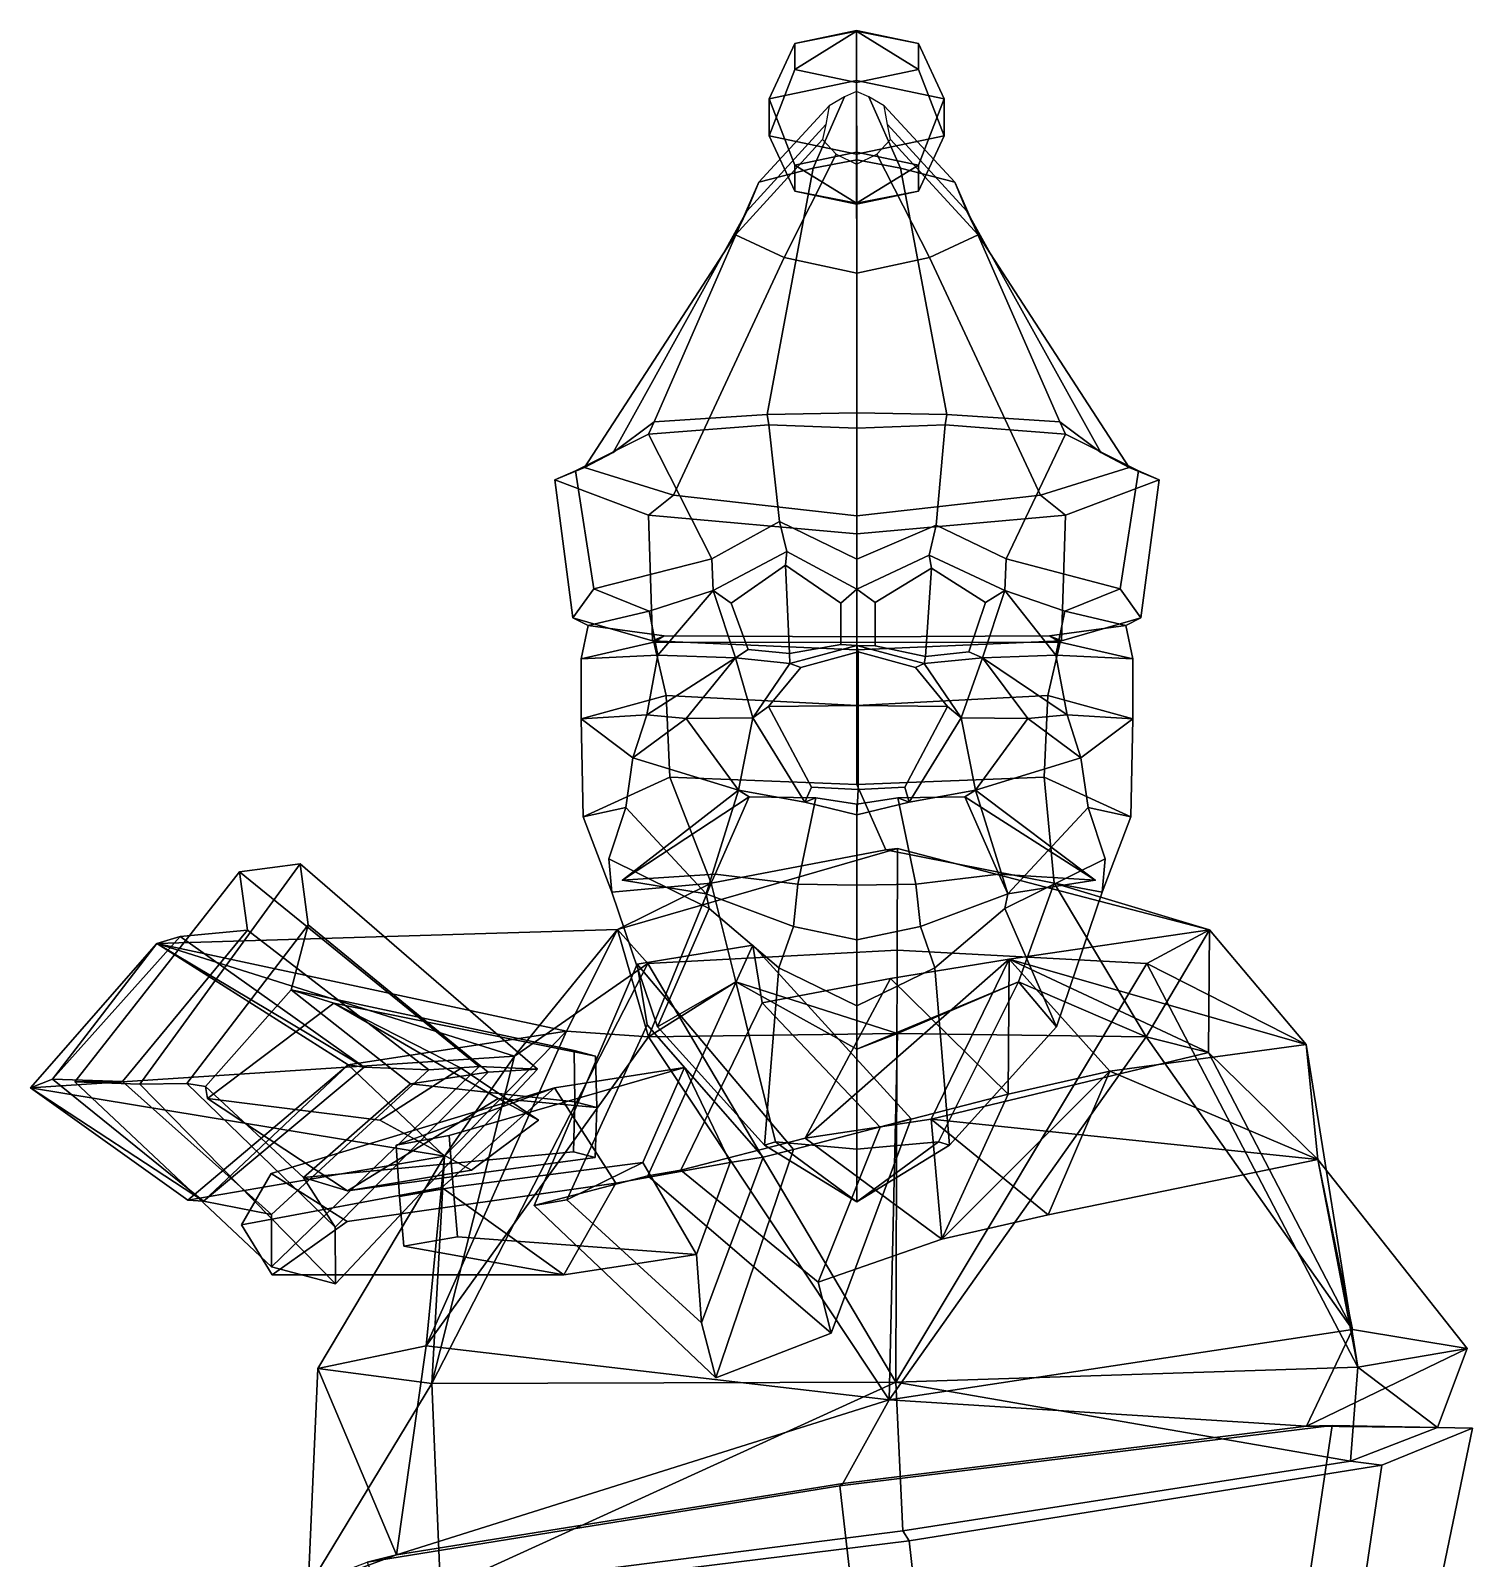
# Model space of a CAD drawing. Extents: x -193 to 125, y -158 to 349.
# Drawn here: x -192.7 to 124.8, y 12.2 to 348.6 of the extents above; entities that cross this region are included whole.
import ezdxf

# ---------------------------------------------------------------- set-up
doc = ezdxf.new("R2010")
doc.units = 0

msp = doc.modelspace()

# ---------------------------------------------------------------- linework, layer by layer
for p in [(-62.341232, 161.557098, 66.229271), (41.665337, 161.557098, 66.229271)]:
    msp.add_point(p)
for points in [[(-24.420399, 345.704102, -40.191807), (-10.811506, 348.561066, -47.087708), (-10.811504, 337.541962, -58.346176), (-30.057404, 333.501648, -48.593967)], [(-10.811513, 337.133301, -19.504269), (-10.811509, 348.391785, -30.998835), (-24.420401, 339.990234, -26.400116)], [(-24.420401, 339.990234, -26.400116), (-10.811509, 348.391785, -30.998835), (-24.420399, 345.704102, -40.191807)], [(-10.811509, 348.391785, -30.998835), (-10.811506, 348.561066, -47.087708), (-24.420399, 345.704102, -40.191807)], [(-10.811513, 337.133301, -19.504269), (2.797412, 339.990234, -26.400112), (-10.811509, 348.391785, -30.998835)], [(-10.811509, 348.391785, -30.998835), (2.797415, 345.704102, -40.191803), (-10.811506, 348.561066, -47.087708)], [(2.797412, 339.990234, -26.400112), (2.797415, 345.704102, -40.191803), (-10.811509, 348.391785, -30.998835)], [(2.797415, 345.704102, -40.191803), (8.434388, 333.501648, -48.593964), (-10.811504, 337.541962, -58.346176), (-10.811506, 348.561066, -47.087708)], [(-30.057409, 325.42099, -29.089497), (-24.420401, 339.990234, -26.400116), (-24.420399, 345.704102, -40.191807), (-30.057404, 333.501648, -48.593967)], [(8.434383, 325.420959, -29.089493), (8.434388, 333.501648, -48.593964), (2.797415, 345.704102, -40.191803), (2.797412, 339.990234, -26.400112)], [(-10.811513, 321.380646, -19.337317), (-10.811513, 337.133301, -19.504269), (-24.420401, 339.990234, -26.400116), (-30.057409, 325.42099, -29.089497)], [(-10.811513, 321.380646, -19.337317), (8.434383, 325.420959, -29.089493), (2.797412, 339.990234, -26.400112), (-10.811513, 337.133301, -19.504269)], [(-24.420397, 318.932373, -51.283295), (-30.057404, 333.501648, -48.593967), (-10.811504, 337.541962, -58.346176), (-10.811504, 321.789337, -58.179195)], [(2.797415, 318.932373, -51.283291), (-10.811504, 321.789337, -58.179195), (-10.811504, 337.541962, -58.346176), (8.434388, 333.501648, -48.593964)], [(-13.51692, 333.9776, -27.0249), (-16.85742, 331.981964, -27.864313), (-32.326534, 315.177521, 24.860622), (-20.396173, 318.281891, 29.986944)], [(-30.057409, 325.42099, -29.089497), (-30.057404, 333.501648, -48.593967), (-24.420397, 318.932373, -51.283295), (-24.420401, 313.218506, -37.491604)], [(-10.821498, 335.142273, -26.535019), (-13.51692, 333.9776, -27.0249), (-20.396173, 318.281891, 29.986944), (-10.769667, 320.093628, 32.978657)], [(-10.821498, 335.142273, -26.535019), (-10.769667, 320.093628, 32.978657), (-1.14316, 318.281891, 29.986946), (-8.126076, 333.9776, -27.0249)], [(-8.126076, 333.9776, -27.0249), (-1.14316, 318.281891, 29.986946), (10.787199, 315.17749, 24.860624), (-4.785575, 331.981964, -27.864311)], [(8.434383, 325.420959, -29.089493), (2.797412, 313.218475, -37.4916), (2.797415, 318.932373, -51.283291), (8.434388, 333.501648, -48.593964)], [(-16.85742, 331.981964, -27.864313), (-17.607437, 327.871582, -29.593201), (-35.005161, 308.783478, 14.302109), (-32.326534, 315.177521, 24.860622)], [(-4.785575, 331.981964, -27.864311), (10.787199, 315.17749, 24.860624), (13.465823, 308.783478, 14.302112), (-4.035561, 327.871582, -29.593199)], [(-17.607437, 327.871582, -29.593201), (-18.294096, 324.555969, -30.987795), (-37.45752, 303.625763, 5.785162), (-35.005161, 308.783478, 14.302109)], [(-4.035561, 327.871582, -29.593199), (13.465823, 308.783478, 14.302112), (15.918186, 303.625763, 5.785165), (-3.348899, 324.555969, -30.987793)], [(-18.294096, 324.555969, -30.987795), (-15.293152, 321.31488, -32.351025), (-26.739857, 298.583954, -2.540346), (-37.45752, 303.625763, 5.785162)], [(-10.811513, 321.380646, -19.337317), (-30.057409, 325.42099, -29.089497), (-24.420401, 313.218506, -37.491604), (-10.81151, 310.361542, -30.595757)], [(-10.811513, 321.380646, -19.337317), (-10.81151, 310.361542, -30.595757), (2.797412, 313.218475, -37.4916), (8.434383, 325.420959, -29.089493)], [(-3.348899, 324.555969, -30.987793), (15.918186, 303.625763, 5.785165), (5.200517, 298.583954, -2.540344), (-6.349847, 321.31488, -32.351021)], [(-10.74167, 264.373993, 75.631798), (-10.769667, 320.093628, 32.978657), (-20.396173, 318.281891, 29.986944), (-30.529932, 264.042755, 68.204117)], [(-15.293152, 321.31488, -32.351025), (-10.8215, 319.131378, -33.269444), (-10.76967, 295.187378, -8.149174), (-26.739857, 298.583954, -2.540346)], [(-10.811516, 310.530823, -46.684574), (-24.420397, 318.932373, -51.283295), (-10.811504, 321.789337, -58.179195)], [(-6.349847, 321.31488, -32.351021), (5.200517, 298.583954, -2.540344), (-10.76967, 295.187378, -8.149174), (-10.8215, 319.131378, -33.269444)], [(-10.811516, 310.530823, -46.684574), (-10.811504, 321.789337, -58.179195), (2.797415, 318.932373, -51.283291)], [(-10.74167, 264.373993, 75.631798), (9.046591, 264.042755, 68.204117), (-1.14316, 318.281891, 29.986946), (-10.769667, 320.093628, 32.978657)], [(-55.39024, 262.399323, 55.338871), (-30.529932, 264.042755, 68.204117), (-20.396173, 318.281891, 29.986944), (-32.326534, 315.177521, 24.860622)], [(-24.420401, 313.218506, -37.491604), (-24.420397, 318.932373, -51.283295), (-10.811516, 310.530823, -46.684574)], [(2.797412, 313.218475, -37.4916), (-10.811516, 310.530823, -46.684574), (2.797415, 318.932373, -51.283291)], [(33.906902, 262.399323, 55.338871), (10.787199, 315.17749, 24.860624), (-1.14316, 318.281891, 29.986946), (9.046591, 264.042755, 68.204117)], [(-64.430771, 255.701813, 27.891684), (-55.39024, 262.399323, 55.338871), (-32.326534, 315.177521, 24.860622), (-35.005161, 308.783478, 14.302109)], [(-10.81151, 310.361542, -30.595757), (-24.420401, 313.218506, -37.491604), (-10.811516, 310.530823, -46.684574)], [(-10.81151, 310.361542, -30.595757), (-10.811516, 310.530823, -46.684574), (2.797412, 313.218475, -37.4916)], [(42.947433, 255.701813, 27.891684), (13.465823, 308.783478, 14.302112), (10.787199, 315.17749, 24.860624), (33.906902, 262.399323, 55.338871)], [(-70.700706, 252.38736, 4.923486), (-64.430771, 255.701813, 27.891684), (-35.005161, 308.783478, 14.302109), (-37.45752, 303.625763, 5.785162)], [(49.217373, 252.38736, 4.923486), (15.918186, 303.625763, 5.785165), (13.465823, 308.783478, 14.302112), (42.947433, 255.701813, 27.891684)], [(-51.112797, 246.308228, -15.815496), (-70.700706, 252.38736, 4.923486), (-37.45752, 303.625763, 5.785162), (-26.739857, 298.583954, -2.540346)], [(29.629454, 246.308228, -15.815496), (5.200517, 298.583954, -2.540344), (15.918186, 303.625763, 5.785165), (49.217373, 252.38736, 4.923486)], [(-10.74167, 241.74292, -34.783913), (-51.112797, 246.308228, -15.815496), (-26.739857, 298.583954, -2.540346), (-10.76967, 295.187378, -8.149174)], [(-10.74167, 241.74292, -34.783913), (-10.76967, 295.187378, -8.149174), (5.200517, 298.583954, -2.540344), (29.629454, 246.308228, -15.815496)], [(-56.632591, 259.720184, 59.950512), (-55.39024, 262.399323, 55.338871), (-64.430771, 255.701813, 27.891684), (-72.729446, 251.645508, 29.301634)], [(-30.141268, 261.785278, 73.109451), (-30.529932, 264.042755, 68.204117), (-55.39024, 262.399323, 55.338871), (-56.632591, 259.720184, 59.950512)], [(-10.74167, 261.037109, 79.224953), (-10.74167, 264.373993, 75.631798), (-30.529932, 264.042755, 68.204117), (-30.141268, 261.785278, 73.109451)], [(-10.74167, 261.037109, 79.224953), (8.657927, 261.785278, 73.109451), (9.046591, 264.042755, 68.204117), (-10.74167, 264.373993, 75.631798)], [(8.657927, 261.785278, 73.109451), (35.149254, 259.720154, 59.950512), (33.906902, 262.399323, 55.338871), (9.046591, 264.042755, 68.204117)], [(35.149254, 259.720154, 59.950512), (51.246109, 251.645508, 29.301634), (42.947433, 255.701813, 27.891684), (33.906902, 262.399323, 55.338871)], [(-42.725178, 232.262573, 66.203026), (-56.632591, 259.720184, 59.950512), (-72.729446, 251.645508, 29.301634), (-68.682381, 225.690613, 47.642975)], [(-27.784441, 240.508331, 77.317467), (-30.141268, 261.785278, 73.109451), (-56.632591, 259.720184, 59.950512), (-42.725178, 232.262573, 66.203026)], [(-10.74167, 232.179382, 81.541481), (-10.74167, 261.037109, 79.224953), (-30.141268, 261.785278, 73.109451), (-27.784441, 240.508331, 77.317467)], [(-10.74167, 232.179382, 81.541481), (6.704826, 239.703949, 77.38784), (8.657927, 261.785278, 73.109451), (-10.74167, 261.037109, 79.224953)], [(6.704826, 239.703949, 77.38784), (22.113878, 232.262573, 66.203033), (35.149254, 259.720154, 59.950512), (8.657927, 261.785278, 73.109451)], [(22.113878, 232.262573, 66.203033), (47.199051, 225.690613, 47.642975), (51.246109, 251.645508, 29.301634), (35.149254, 259.720154, 59.950512)], [(-72.729446, 251.645508, 29.301634), (-64.430771, 255.701813, 27.891684), (-70.700706, 252.38736, 4.923486), (-77.255135, 249.634491, 3.499886)], [(51.246109, 251.645508, 29.301634), (55.771801, 249.634491, 3.499886), (49.217373, 252.38736, 4.923486), (42.947433, 255.701813, 27.891684)], [(-77.255135, 249.634491, 3.499886), (-70.700706, 252.38736, 4.923486), (-51.112797, 246.308228, -15.815496), (-56.641514, 241.857117, -19.249321)], [(55.771801, 249.634491, 3.499886), (35.158173, 241.857117, -19.249321), (29.629454, 246.308228, -15.815496), (49.217373, 252.38736, 4.923486)], [(-68.682381, 225.690613, 47.642975), (-72.729446, 251.645508, 29.301634), (-77.255135, 249.634491, 3.499886), (-73.255798, 219.251282, 10.341172)], [(-73.255798, 219.251282, 10.341172), (-77.255135, 249.634491, 3.499886), (-56.641514, 241.857117, -19.249321), (-55.746185, 214.244049, -15.472691)], [(51.772465, 219.251282, 10.341172), (34.262848, 214.244049, -15.472691), (35.158173, 241.857117, -19.249321), (55.771801, 249.634491, 3.499886)], [(47.199051, 225.690613, 47.642975), (51.772465, 219.251282, 10.341172), (55.771801, 249.634491, 3.499886), (51.246109, 251.645508, 29.301634)], [(-56.641514, 241.857117, -19.249321), (-51.112797, 246.308228, -15.815496), (-10.74167, 241.74292, -34.783913), (-10.74167, 237.744263, -39.003441)], [(35.158173, 241.857117, -19.249321), (-10.74167, 237.744263, -39.003441), (-10.74167, 241.74292, -34.783913), (29.629454, 246.308228, -15.815496)], [(-55.746185, 214.244049, -15.472691), (-56.641514, 241.857117, -19.249321), (-10.74167, 237.744263, -39.003441), (-10.74167, 212.236023, -35.140625)], [(-27.784441, 240.508331, 77.317467), (-42.725178, 232.262573, 66.203026), (-42.432468, 225.329224, 64.703041), (-26.21575, 233.862183, 76.666641)], [(-10.74167, 232.179382, 81.541481), (-27.784441, 240.508331, 77.317467), (-26.21575, 233.862183, 76.666641), (-10.74167, 225.571045, 78.81778)], [(34.262848, 214.244049, -15.472691), (-10.74167, 212.236023, -35.140625), (-10.74167, 237.744263, -39.003441), (35.158173, 241.857117, -19.249321)], [(-10.74167, 232.179382, 81.541481), (-10.74167, 225.571045, 78.81778), (5.136131, 233.055359, 76.680717), (6.704826, 239.703949, 77.38784)], [(6.704826, 239.703949, 77.38784), (5.136131, 233.055359, 76.680717), (21.821165, 225.329224, 64.703041), (22.113878, 232.262573, 66.203033)], [(-56.516846, 220.752625, 48.06348), (-42.432468, 225.329224, 64.703041), (-42.725178, 232.262573, 66.203026), (-68.682381, 225.690613, 47.642975)], [(-26.474598, 230.889648, 74.203835), (-26.21575, 233.862183, 76.666641), (-42.432468, 225.329224, 64.703041), (-38.411732, 222.520935, 64.38826)], [(-26.474598, 230.889648, 74.203835), (-14.326725, 222.517731, 75.829865), (-10.74167, 225.571045, 78.81778), (-26.21575, 233.862183, 76.666641)], [(5.643003, 230.194458, 74.002785), (5.136131, 233.055359, 76.680717), (-10.74167, 225.571045, 78.81778), (-6.703477, 222.636993, 76.010178)], [(5.643003, 230.194458, 74.002785), (17.562349, 222.640381, 61.884769), (21.821165, 225.329224, 64.703041), (5.136131, 233.055359, 76.680717)], [(35.033504, 220.752625, 48.06348), (47.199051, 225.690613, 47.642975), (22.113878, 232.262573, 66.203033), (21.821165, 225.329224, 64.703041)], [(-25.575241, 211.396515, 72.374306), (-26.474598, 230.889648, 74.203835), (-38.411732, 222.520935, 64.38826), (-34.66473, 212.331055, 67.282082)], [(-14.326725, 222.517731, 75.829865), (-26.474598, 230.889648, 74.203835), (-25.575241, 211.396515, 72.374306), (-14.326725, 213.400452, 76.674065)], [(-6.703477, 222.636993, 76.010178), (-6.703477, 213.132385, 77.052422), (4.32599, 210.784119, 71.744095), (5.643003, 230.194458, 74.002785)], [(4.32599, 210.784119, 71.744095), (13.888314, 211.780151, 65.457375), (17.562349, 222.640381, 61.884769), (5.643003, 230.194458, 74.002785)], [(-68.682381, 225.690613, 47.642975), (-73.255798, 219.251282, 10.341172), (-69.950256, 217.588135, 11.147222), (-56.516846, 220.752625, 48.06348)], [(-14.326725, 213.400452, 76.674065), (-10.74167, 213.153046, 79.878464), (-10.74167, 225.571045, 78.81778), (-14.326725, 222.517731, 75.829865)], [(-6.703477, 213.132385, 77.052422), (-6.703477, 222.636993, 76.010178), (-10.74167, 225.571045, 78.81778), (-10.74167, 213.153046, 79.878464)], [(47.199051, 225.690613, 47.642975), (35.033504, 220.752625, 48.06348), (48.466927, 217.588135, 11.147222), (51.772465, 219.251282, 10.341172)], [(-54.544094, 211.050964, 48.390137), (-42.432468, 225.329224, 64.703041), (-56.516846, 220.752625, 48.06348)], [(-37.502201, 210.490356, 68.283424), (-42.432468, 225.329224, 64.703041), (-54.544094, 211.050964, 48.390137)], [(-34.66473, 212.331055, 67.282082), (-38.411732, 222.520935, 64.38826), (-42.432468, 225.329224, 64.703041), (-37.502201, 210.490356, 68.283424)], [(13.888314, 211.780151, 65.457375), (16.8909, 210.490356, 68.283424), (21.821165, 225.329224, 64.703041), (17.562349, 222.640381, 61.884769)], [(16.8909, 210.490356, 68.283424), (33.060749, 211.050964, 48.390137), (21.821165, 225.329224, 64.703041)], [(33.060749, 211.050964, 48.390137), (35.033504, 220.752625, 48.06348), (21.821165, 225.329224, 64.703041)], [(-73.255798, 219.251282, 10.341172), (-55.746185, 214.244049, -15.472691), (-53.160057, 215.292908, -15.165787), (-69.950256, 217.588135, 11.147222)], [(-56.516846, 220.752625, 48.06348), (-69.950256, 217.588135, 11.147222), (-71.454666, 210.234863, 12.196297), (-54.544094, 211.050964, 48.390137)], [(51.772465, 219.251282, 10.341172), (48.466927, 217.588135, 11.147222), (31.676722, 215.292908, -15.165787), (34.262848, 214.244049, -15.472691)], [(35.033504, 220.752625, 48.06348), (33.060749, 211.050964, 48.390137), (49.971329, 210.234863, 12.196297), (48.466927, 217.588135, 11.147222)], [(-71.454666, 210.234863, 12.196297), (-69.950256, 217.588135, 11.147222), (-53.160057, 215.292908, -15.165787), (-55.47242, 213.914246, -17.593344)], [(-55.746185, 214.244049, -15.472691), (-10.74167, 212.236023, -35.140625), (-10.741669, 215.066345, -32.325188), (-53.160057, 215.292908, -15.165787)], [(-55.47242, 213.914246, -17.593344), (-53.160057, 215.292908, -15.165787), (-10.741669, 215.066345, -32.325188), (-10.741669, 213.840027, -32.670982)], [(34.262848, 214.244049, -15.472691), (31.676722, 215.292908, -15.165787), (-10.741669, 215.066345, -32.325188), (-10.74167, 212.236023, -35.140625)], [(33.989075, 213.914246, -17.593344), (-10.741669, 213.840027, -32.670982), (-10.741669, 215.066345, -32.325188), (31.676722, 215.292908, -15.165787)], [(49.971329, 210.234863, 12.196297), (33.989075, 213.914246, -17.593344), (31.676722, 215.292908, -15.165787), (48.466927, 217.588135, 11.147222)], [(-71.476448, 197.040894, 14.375229), (-71.454666, 210.234863, 12.196297), (-55.47242, 213.914246, -17.593344), (-52.727642, 202.217163, -19.077074)], [(-52.727642, 202.217163, -19.077074), (-55.47242, 213.914246, -17.593344), (-10.741669, 213.840027, -32.670982), (-10.741665, 199.963867, -31.21166)], [(-25.575241, 211.396515, 72.374306), (-34.66473, 212.331055, 67.282082), (-37.502201, 210.490356, 68.283424), (-25.542349, 209.209473, 74.570137)], [(-25.575241, 211.396515, 72.374306), (-25.542349, 209.209473, 74.570137), (-10.74167, 213.153046, 79.878464), (-14.326725, 213.400452, 76.674065)], [(-10.483288, 211.766693, 94.270287), (-10.74167, 213.153046, 79.878464), (-25.542349, 209.209473, 74.570137), (-23.106161, 208.332458, 90.753769)], [(-10.483288, 211.766693, 94.270287), (2.139585, 208.332458, 90.753769), (4.059009, 209.209473, 74.570137), (-10.74167, 213.153046, 79.878464)], [(4.32599, 210.784119, 71.744095), (-6.703477, 213.132385, 77.052422), (-10.74167, 213.153046, 79.878464), (4.059009, 209.209473, 74.570137)], [(31.244303, 202.217163, -19.077074), (-10.741665, 199.963867, -31.21166), (-10.741669, 213.840027, -32.670982), (33.989075, 213.914246, -17.593344)], [(49.993114, 197.040894, 14.375229), (31.244303, 202.217163, -19.077074), (33.989075, 213.914246, -17.593344), (49.971329, 210.234863, 12.196297)], [(-54.544094, 211.050964, 48.390137), (-71.454666, 210.234863, 12.196297), (-71.476448, 197.040894, 14.375229), (-56.985863, 197.951843, 48.23896)], [(-56.985863, 197.951843, 48.23896), (-37.502201, 210.490356, 68.283424), (-54.544094, 211.050964, 48.390137)], [(-48.331886, 197.135071, 71.459976), (-37.502201, 210.490356, 68.283424), (-56.985863, 197.951843, 48.23896)], [(-48.331886, 197.135071, 71.459976), (-33.700127, 197.288452, 74.494408), (-37.502201, 210.490356, 68.283424)], [(-33.700127, 197.288452, 74.494408), (-25.542349, 209.209473, 74.570137), (-37.502201, 210.490356, 68.283424)], [(-30.182489, 199.768097, 91.951103), (-23.106161, 208.332458, 90.753769), (-25.542349, 209.209473, 74.570137), (-33.700127, 197.288452, 74.494408)], [(-10.483288, 199.949768, 98.400314), (-10.483288, 211.766693, 94.270287), (-23.106161, 208.332458, 90.753769), (-30.182489, 199.768097, 91.951103)], [(-10.483288, 199.949768, 98.400314), (9.215913, 199.768097, 91.951103), (2.139585, 208.332458, 90.753769), (-10.483288, 211.766693, 94.270287)], [(9.215913, 199.768097, 91.951103), (12.216786, 197.288452, 74.494408), (4.059009, 209.209473, 74.570137), (2.139585, 208.332458, 90.753769)], [(4.32599, 210.784119, 71.744095), (4.059009, 209.209473, 74.570137), (16.8909, 210.490356, 68.283424), (13.888314, 211.780151, 65.457375)], [(12.216786, 197.288452, 74.494408), (16.8909, 210.490356, 68.283424), (4.059009, 209.209473, 74.570137)], [(26.848547, 197.135071, 71.459976), (16.8909, 210.490356, 68.283424), (12.216786, 197.288452, 74.494408)], [(35.502525, 197.951843, 48.23896), (33.060749, 211.050964, 48.390137), (16.8909, 210.490356, 68.283424)], [(26.848547, 197.135071, 71.459976), (35.502525, 197.951843, 48.23896), (16.8909, 210.490356, 68.283424)], [(33.060749, 211.050964, 48.390137), (35.502525, 197.951843, 48.23896), (49.993114, 197.040894, 14.375229), (49.971329, 210.234863, 12.196297)], [(-71.040092, 175.486633, 15.737916), (-71.476448, 197.040894, 14.375229), (-52.727642, 202.217163, -19.077074), (-51.934925, 184.229492, -16.166227)], [(-51.934925, 184.229492, -16.166227), (-52.727642, 202.217163, -19.077074), (-10.741665, 199.963867, -31.21166), (-10.741665, 182.60379, -26.780502)], [(30.451586, 184.229492, -16.166227), (-10.741665, 182.60379, -26.780502), (-10.741665, 199.963867, -31.21166), (31.244303, 202.217163, -19.077074)], [(49.556763, 175.486633, 15.737915), (30.451586, 184.229492, -16.166227), (31.244303, 202.217163, -19.077074), (49.993114, 197.040894, 14.375229)], [(-20.758162, 182.020111, 87.11541), (-30.182489, 199.768097, 91.951103), (-33.700127, 197.288452, 74.494408), (-22.20813, 178.701355, 74.245682)], [(-10.483288, 181.498657, 92.345436), (-10.483288, 199.949768, 98.400314), (-30.182489, 199.768097, 91.951103), (-20.758162, 182.020111, 87.11541)], [(-10.483288, 181.498657, 92.345436), (-0.208413, 182.020111, 87.11541), (9.215913, 199.768097, 91.951103), (-10.483288, 199.949768, 98.400314)], [(-0.208413, 182.020111, 87.11541), (0.724791, 178.701355, 74.245682), (12.216786, 197.288452, 74.494408), (9.215913, 199.768097, 91.951103)], [(-56.985863, 197.951843, 48.23896), (-71.476448, 197.040894, 14.375229), (-60.051937, 188.428467, 47.682182)], [(-61.657681, 177.498535, 47.860886), (-60.051937, 188.428467, 47.682182), (-71.476448, 197.040894, 14.375229), (-71.040092, 175.486633, 15.737916)], [(-60.051937, 188.428467, 47.682182), (-48.331886, 197.135071, 71.459976), (-56.985863, 197.951843, 48.23896)], [(-36.835266, 181.321747, 68.342545), (-48.331886, 197.135071, 71.459976), (-60.051937, 188.428467, 47.682182)], [(-36.835266, 181.321747, 68.342545), (-33.700127, 197.288452, 74.494408), (-48.331886, 197.135071, 71.459976)], [(-22.20813, 178.701355, 74.245682), (-33.700127, 197.288452, 74.494408), (-36.835266, 181.321747, 68.342545)], [(0.724791, 178.701355, 74.245682), (15.351926, 181.321747, 68.342545), (12.216786, 197.288452, 74.494408)], [(15.351926, 181.321747, 68.342545), (26.848547, 197.135071, 71.459976), (12.216786, 197.288452, 74.494408)], [(15.351926, 181.321747, 68.342545), (38.5686, 188.428467, 47.682182), (26.848547, 197.135071, 71.459976)], [(38.5686, 188.428467, 47.682182), (35.502525, 197.951843, 48.23896), (26.848547, 197.135071, 71.459976)], [(35.502525, 197.951843, 48.23896), (38.5686, 188.428467, 47.682182), (49.993114, 197.040894, 14.375229)], [(40.174343, 177.498535, 47.860886), (49.556763, 175.486633, 15.737915), (49.993114, 197.040894, 14.375229), (38.5686, 188.428467, 47.682182)], [(-61.657681, 177.498535, 47.860886), (-43.943275, 158.495789, 74.651894), (-36.835266, 181.321747, 68.342545), (-60.051937, 188.428467, 47.682182)], [(40.174343, 177.498535, 47.860886), (38.5686, 188.428467, 47.682182), (15.351926, 181.321747, 68.342545), (22.459934, 158.495789, 74.651894)], [(-64.711555, 158.875, 19.847029), (-71.040092, 175.486633, 15.737916), (-51.934925, 184.229492, -16.166227), (-42.829266, 160.900909, 20.687689)], [(-42.829266, 160.900909, 20.687689), (-51.934925, 184.229492, -16.166227), (-10.741665, 182.60379, -26.780502), (-4.404254, 168.223602, 0.112183)], [(-10.483288, 181.498657, 92.345436), (-20.758162, 182.020111, 87.11541), (-22.20813, 178.701355, 74.245682), (-10.74167, 175.914001, 80.165169)], [(-10.483288, 181.498657, 92.345436), (-10.74167, 175.914001, 80.165169), (0.724791, 178.701355, 74.245682), (-0.208413, 182.020111, 87.11541)], [(32.654797, 160.900909, 20.687689), (-4.404254, 168.223602, 0.112183), (-10.741665, 182.60379, -26.780502), (30.451586, 184.229492, -16.166227)], [(43.228214, 158.875, 19.847027), (32.654797, 160.900909, 20.687689), (30.451586, 184.229492, -16.166227), (49.556763, 175.486633, 15.737915)], [(-34.469074, 179.901123, 82.342766), (-36.835266, 181.321747, 68.342545), (-62.341232, 161.557098, 66.229271)], [(-62.341232, 161.557098, 66.229271), (-36.835266, 181.321747, 68.342545), (-43.943275, 158.495789, 74.651894)], [(-41.946278, 162.852386, 84.736778), (-34.469074, 179.901123, 82.342766), (-62.341232, 161.557098, 66.229271)], [(-19.771704, 179.638855, 82.459877), (-34.469074, 179.901123, 82.342766), (-41.946278, 162.852386, 84.736778), (-23.732656, 160.661072, 93.404343)], [(-34.469074, 179.901123, 82.342766), (-19.771704, 179.638855, 82.459877), (-22.20813, 178.701355, 74.245682), (-36.835266, 181.321747, 68.342545)], [(-23.732656, 160.661072, 93.404343), (-10.74167, 160.457581, 94.088051), (-10.74167, 178.224792, 85.208443), (-19.771704, 179.638855, 82.459877)], [(-10.74167, 178.224792, 85.208443), (-10.74167, 175.914001, 80.165169), (-22.20813, 178.701355, 74.245682), (-19.771704, 179.638855, 82.459877)], [(2.249316, 160.661072, 93.404343), (-1.711635, 179.638855, 82.459877), (-10.74167, 178.224792, 85.208443), (-10.74167, 160.457581, 94.088051)], [(-10.74167, 178.224792, 85.208443), (-1.711635, 179.638855, 82.459877), (0.724791, 178.701355, 74.245682), (-10.74167, 175.914001, 80.165169)], [(12.985736, 179.901123, 82.342766), (15.351926, 181.321747, 68.342545), (0.724791, 178.701355, 74.245682), (-1.711635, 179.638855, 82.459877)], [(-1.711635, 179.638855, 82.459877), (2.249316, 160.661072, 93.404343), (20.462938, 162.852386, 84.736778), (12.985736, 179.901123, 82.342766)], [(12.985736, 179.901123, 82.342766), (41.665337, 161.557098, 66.229271), (15.351926, 181.321747, 68.342545)], [(20.462938, 162.852386, 84.736778), (41.665337, 161.557098, 66.229271), (12.985736, 179.901123, 82.342766)], [(41.665337, 161.557098, 66.229271), (22.459934, 158.495789, 74.651894), (15.351926, 181.321747, 68.342545)], [(-64.711555, 158.875, 19.847029), (-65.380905, 166.240479, 51.031166), (-61.657681, 177.498535, 47.860886), (-71.040092, 175.486633, 15.737916)], [(-61.657681, 177.498535, 47.860886), (-65.380905, 166.240479, 51.031166), (-43.260105, 155.274048, 65.640709), (-43.943275, 158.495789, 74.651894)], [(40.174343, 177.498535, 47.860886), (22.459934, 158.495789, 74.651894), (21.776764, 155.274048, 65.640709), (43.897572, 166.240479, 51.031166)], [(43.228214, 158.875, 19.847027), (49.556763, 175.486633, 15.737915), (40.174343, 177.498535, 47.860886), (43.897572, 166.240479, 51.031166)], [(-1.853932, 168.511414, 4.810027), (-1.857344, 146.153931, -46.343319), (-56.752666, 143.219849, -36.818665), (-63.439281, 150.695923, 0.418849)], [(-1.853932, 168.511414, 4.810027), (-63.439281, 150.695923, 0.418849), (-42.829266, 160.900909, 20.687689), (-4.404254, 168.223602, 0.112183)], [(-4.404254, 168.223602, 0.112183), (32.654797, 160.900909, 20.687689), (66.871765, 150.604919, -3.188866), (-1.853932, 168.511414, 4.810027)], [(-1.853932, 168.511414, 4.810027), (66.871765, 150.604919, -3.188866), (53.064346, 143.219849, -36.818665), (-1.857344, 146.153931, -46.343319)], [(-168.633865, 116.632874, 182.23349), (-133.339508, 165.15625, 165.981094), (-146.657852, 163.332764, 136.506363), (-182.950027, 117.150116, 152.370544)], [(-168.633865, 116.632874, 182.23349), (-158.258789, 116.73288, 177.532806), (-131.552017, 151.697571, 165.001068), (-133.339508, 165.15625, 165.981094)], [(-93.935234, 120.518707, 112.071976), (-146.657852, 163.332764, 136.506363), (-133.339508, 165.15625, 165.981094), (-81.050056, 119.947296, 142.582748)], [(-81.050056, 119.947296, 142.582748), (-133.339508, 165.15625, 165.981094), (-131.552017, 151.697571, 165.001068), (-91.907425, 119.243805, 147.494385)], [(-43.260105, 155.274048, 65.640709), (-65.380905, 166.240479, 51.031166), (-64.711555, 158.875, 19.847029), (-54.633488, 129.227539, 35.841454)], [(21.776764, 155.274048, 65.640709), (33.150146, 129.227539, 35.841454), (43.228214, 158.875, 19.847027), (43.897572, 166.240479, 51.031166)], [(-182.950027, 117.150116, 152.370544), (-146.657852, 163.332764, 136.506363), (-144.877991, 150.48999, 135.537552), (-172.417587, 117.210968, 147.598083)], [(-93.935234, 120.518707, 112.071976), (-104.982147, 119.762939, 117.068871), (-144.877991, 150.48999, 135.537552), (-146.657852, 163.332764, 136.506363)], [(-43.943275, 158.495789, 74.651894), (-41.946278, 162.852386, 84.736778), (-62.341232, 161.557098, 66.229271)], [(-23.732656, 160.661072, 93.404343), (-41.946278, 162.852386, 84.736778), (-43.943275, 158.495789, 74.651894), (-24.734283, 151.36203, 83.498718)], [(2.249316, 160.661072, 93.404343), (3.250943, 151.36203, 83.498718), (22.459934, 158.495789, 74.651894), (20.462938, 162.852386, 84.736778)], [(22.459934, 158.495789, 74.651894), (41.665337, 161.557098, 66.229271), (20.462938, 162.852386, 84.736778)], [(-54.633488, 129.227539, 35.841454), (-64.711555, 158.875, 19.847029), (-42.829266, 160.900909, 20.687689), (-37.376175, 139.164551, 44.67654)], [(-63.439281, 150.695923, 0.418849), (-56.614574, 127.03479, 58.940086), (-42.829266, 160.900909, 20.687689)], [(-56.614574, 127.03479, 58.940086), (-37.376175, 139.164551, 44.67654), (-42.829266, 160.900909, 20.687689)], [(-27.916578, 142.21051, 85.54657), (-24.734283, 151.36203, 83.498718), (-43.943275, 158.495789, 74.651894), (-43.260105, 155.274048, 65.640709)], [(-10.74167, 160.457581, 94.088051), (-23.732656, 160.661072, 93.404343), (-24.734283, 151.36203, 83.498718), (-10.74167, 148.395233, 88.970085)], [(-10.74167, 160.457581, 94.088051), (-10.74167, 148.395233, 88.970085), (3.250943, 151.36203, 83.498718), (2.249316, 160.661072, 93.404343)], [(6.433236, 142.21051, 85.54657), (21.776764, 155.274048, 65.640709), (22.459934, 158.495789, 74.651894), (3.250943, 151.36203, 83.498718)], [(33.150146, 129.227539, 35.841454), (24.811283, 139.164551, 44.67654), (32.654797, 160.900909, 20.687689), (43.228214, 158.875, 19.847027)], [(52.935226, 127.03479, 58.940086), (32.654797, 160.900909, 20.687689), (24.811283, 139.164551, 44.67654)], [(66.871765, 150.604919, -3.188866), (32.654797, 160.900909, 20.687689), (52.935226, 127.03479, 58.940086)], [(-31.101704, 103.226013, 67.593369), (-27.916578, 142.21051, 85.54657), (-43.260105, 155.274048, 65.640709), (-54.633488, 129.227539, 35.841454)], [(9.618363, 103.226013, 67.593369), (33.150146, 129.227539, 35.841454), (21.776764, 155.274048, 65.640709), (6.433236, 142.21051, 85.54657)], [(-154.133438, 116.13324, 167.802063), (-135.283554, 137.401306, 160.274551), (-131.552017, 151.697571, 165.001068), (-158.258789, 116.73288, 177.532806)], [(-109.05764, 116.694031, 149.088516), (-91.907425, 119.243805, 147.494385), (-131.552017, 151.697571, 165.001068), (-135.283554, 137.401306, 160.274551)], [(-10.74167, 133.865051, 91.912781), (-10.74167, 148.395233, 88.970085), (-24.734283, 151.36203, 83.498718), (-27.916578, 142.21051, 85.54657)], [(-10.74167, 133.865051, 91.912781), (6.433236, 142.21051, 85.54657), (3.250943, 151.36203, 83.498718), (-10.74167, 148.395233, 88.970085)], [(-172.417587, 117.210968, 147.598083), (-144.877991, 150.48999, 135.537552), (-159.76738, 149.140717, 102.61747), (-187.858948, 117.7323, 114.951759)], [(-187.858948, 117.7323, 114.951759), (-159.76738, 149.140717, 102.61747), (-164.87088, 147.571442, 49.930317)], [(-74.721039, 128.313477, 46.289684), (-63.439281, 150.695923, 0.418849), (-164.87088, 147.571442, 49.930317)], [(-86.102997, 122.769196, -29.886133), (-164.87088, 147.571442, 49.930317), (-63.439281, 150.695923, 0.418849)], [(-119.241219, 120.32901, 83.887299), (-164.87088, 147.571442, 49.930317), (-159.76738, 149.140717, 102.61747)], [(-159.76738, 149.140717, 102.61747), (-144.877991, 150.48999, 135.537552), (-104.982147, 119.762939, 117.068871), (-119.241219, 120.32901, 83.887299)], [(-86.102997, 122.769196, -29.886133), (-63.439281, 150.695923, 0.418849), (-56.752666, 143.219849, -36.818665)], [(-74.721039, 128.313477, 46.289684), (-56.614574, 127.03479, 58.940086), (-63.439281, 150.695923, 0.418849)], [(66.681633, 123.626312, 23.894472), (22.794878, 144.162872, 74.633202), (66.871765, 150.604919, -3.188866)], [(88.150551, 125.331848, -17.096596), (66.871765, 150.604919, -3.188866), (22.794878, 144.162872, 74.633202)], [(66.681633, 123.626312, 23.894472), (66.871765, 150.604919, -3.188866), (52.935226, 127.03479, 58.940086)], [(88.150551, 125.331848, -17.096596), (53.064346, 143.219849, -36.818665), (66.871765, 150.604919, -3.188866)], [(-86.102997, 122.769196, -29.886133), (-192.667206, 115.827881, 38.764294), (-164.87088, 147.571442, 49.930317)], [(-187.858948, 117.7323, 114.951759), (-164.87088, 147.571442, 49.930317), (-192.667206, 115.827881, 38.764294)], [(-74.721039, 128.313477, 46.289684), (-164.87088, 147.571442, 49.930317), (-122.769936, 120.848724, 68.016045)], [(-119.241219, 120.32901, 83.887299), (-122.769936, 120.848724, 68.016045), (-164.87088, 147.571442, 49.930317)], [(-56.813797, 96.43399, 98.745827), (-81.781433, 89.916351, 119.515976), (-59.135593, 143.062744, 164.104584), (-33.692944, 147.250671, 144.493454)], [(-24.727186, 102.264404, 195.97789), (1.172629, 108.983795, 176.457016), (-33.692944, 147.250671, 144.493454), (-59.135593, 143.062744, 164.104584)], [(-56.813797, 96.43399, 98.745827), (-33.692944, 147.250671, 144.493454), (-31.618624, 134.500397, 143.020279), (-49.53297, 97.664459, 108.392059)], [(-2.148723, 51.028564, -102.080742), (-56.752666, 143.219849, -36.818665), (-1.857344, 146.153931, -46.343319)], [(1.172629, 108.983795, 176.457016), (-5.603861, 107.171875, 167.26416), (-31.618624, 134.500397, 143.020279), (-33.692944, 147.250671, 144.493454)], [(-2.148723, 51.028564, -102.080742), (-1.857344, 146.153931, -46.343319), (53.064346, 143.219849, -36.818665)], [(-104.346291, 50.748596, -68.685295), (-56.752666, 143.219849, -36.818665), (-2.148723, 51.028564, -102.080742)], [(-104.346291, 50.748596, -68.685295), (-86.102997, 122.769196, -29.886133), (-56.752666, 143.219849, -36.818665)], [(-81.781433, 89.916351, 119.515976), (-74.635376, 91.163788, 128.996429), (-56.911903, 129.714752, 162.628616), (-59.135593, 143.062744, 164.104584)], [(-24.727186, 102.264404, 195.97789), (-59.135593, 143.062744, 164.104584), (-56.911903, 129.714752, 162.628616), (-31.412462, 100.518372, 186.922119)], [(-10.74167, 90.708847, 70.835304), (-10.74167, 133.865051, 91.912781), (-27.916578, 142.21051, 85.54657), (-31.101704, 103.226013, 67.593369)], [(-22.1567, 104.753937, 85.921272), (22.794878, 144.162872, 74.633202), (5.563601, 108.888641, 46.89304)], [(-22.1567, 104.753937, 85.921272), (-3.357959, 139.847412, 121.111588), (22.794878, 144.162872, 74.633202)], [(-10.74167, 90.708847, 70.835304), (9.618363, 103.226013, 67.593369), (6.433236, 142.21051, 85.54657), (-10.74167, 133.865051, 91.912781)], [(22.54258, 114.42804, 145.825531), (22.794878, 144.162872, 74.633202), (-3.357959, 139.847412, 121.111588)], [(99.519409, 54.3228, -66.80661), (-2.148723, 51.028564, -102.080742), (53.064346, 143.219849, -36.818665)], [(66.681633, 123.626312, 23.894472), (5.563601, 108.888641, 46.89304), (22.794878, 144.162872, 74.633202)], [(22.54258, 114.42804, 145.825531), (44.948601, 119.514099, 97.480499), (22.794878, 144.162872, 74.633202)], [(88.150551, 125.331848, -17.096596), (22.794878, 144.162872, 74.633202), (44.948601, 119.514099, 97.480499)], [(99.519409, 54.3228, -66.80661), (53.064346, 143.219849, -36.818665), (88.150551, 125.331848, -17.096596)], [(-1.823221, 127.755676, 66.733101), (-37.376175, 139.164551, 44.67654), (-56.614574, 127.03479, 58.940086)], [(-31.101704, 103.226013, 67.593369), (-54.633488, 129.227539, 35.841454), (-37.376175, 139.164551, 44.67654), (-28.682758, 103.918289, 51.686684)], [(-3.357959, 139.847412, 121.111588), (-22.1567, 104.753937, 85.921272), (-49.53297, 97.664459, 108.392059), (-31.618624, 134.500397, 143.020279)], [(-28.682758, 103.918289, 51.686684), (-37.376175, 139.164551, 44.67654), (-10.74167, 124.320831, 25.743534), (-10.74167, 102.284149, 47.39061)], [(-10.74167, 124.320831, 25.743534), (-37.376175, 139.164551, 44.67654), (-1.823221, 127.755676, 66.733101)], [(-5.603861, 107.171875, 167.26416), (22.54258, 114.42804, 145.825531), (-3.357959, 139.847412, 121.111588), (-31.618624, 134.500397, 143.020279)], [(7.199418, 103.918289, 51.686684), (-10.74167, 102.284149, 47.39061), (-10.74167, 124.320831, 25.743534), (24.811283, 139.164551, 44.67654)], [(-10.74167, 124.320831, 25.743534), (-1.823221, 127.755676, 66.733101), (24.811283, 139.164551, 44.67654)], [(-1.823221, 127.755676, 66.733101), (52.935226, 127.03479, 58.940086), (24.811283, 139.164551, 44.67654)], [(9.618363, 103.226013, 67.593369), (7.199418, 103.918289, 51.686684), (24.811283, 139.164551, 44.67654), (33.150146, 129.227539, 35.841454)], [(-153.689163, 113.444244, 205.362152), (-125.938843, 134.482452, 195.028809), (-135.283554, 137.401306, 160.274551), (-154.133438, 116.13324, 167.802063)], [(-72.829651, 112.699951, 175.629837), (-109.05764, 116.694031, 149.088516), (-135.283554, 137.401306, 160.274551), (-72.995079, 124.058807, 175.979401)], [(-68.280884, 122.811676, 187.966202), (-72.995079, 124.058807, 175.979401), (-135.283554, 137.401306, 160.274551), (-125.938843, 134.482452, 195.028809)], [(-115.811882, 108.729187, 251.694016), (-97.837105, 120.11676, 256.467468), (-125.938843, 134.482452, 195.028809), (-153.689163, 113.444244, 205.362152)], [(-80.868156, 108.729187, 249.783951), (-89.754997, 113.444244, 195.934525), (-125.938843, 134.482452, 195.028809), (-97.837105, 120.11676, 256.467468)], [(-67.993004, 111.45105, 187.587982), (-68.280884, 122.811676, 187.966202), (-125.938843, 134.482452, 195.028809), (-89.754997, 113.444244, 195.934525)], [(-101.513649, 100.760956, 9.538815), (-74.721039, 128.313477, 46.289684), (-122.769936, 120.848724, 68.016045)], [(-105.555794, 59.028656, 85.496323), (-74.721039, 128.313477, 46.289684), (-101.513649, 100.760956, 9.538815)], [(-105.555794, 59.028656, 85.496323), (-56.614574, 127.03479, 58.940086), (-74.721039, 128.313477, 46.289684)], [(-57.909412, 99.374573, 127.833176), (-48.691235, 120.317657, 154.637253), (-56.911903, 129.714752, 162.628616), (-74.635376, 91.163788, 128.996429)], [(-38.690357, 99.374573, 172.719574), (-31.412462, 100.518372, 186.922119), (-56.911903, 129.714752, 162.628616), (-48.691235, 120.317657, 154.637253)], [(-3.648113, 47.169098, 116.353989), (-56.614574, 127.03479, 58.940086), (-105.555794, 59.028656, 85.496323)], [(-3.648113, 47.169098, 116.353989), (-1.823221, 127.755676, 66.733101), (-56.614574, 127.03479, 58.940086)], [(-3.648113, 47.169098, 116.353989), (52.935226, 127.03479, 58.940086), (-1.823221, 127.755676, 66.733101)], [(-3.648113, 47.169098, 116.353989), (98.309906, 62.602859, 87.375015), (52.935226, 127.03479, 58.940086)], [(90.69825, 100.014832, 9.627931), (88.150551, 125.331848, -17.096596), (44.948601, 119.514099, 97.480499)], [(98.309906, 62.602859, 87.375015), (66.681633, 123.626312, 23.894472), (52.935226, 127.03479, 58.940086)], [(99.519409, 54.3228, -66.80661), (88.150551, 125.331848, -17.096596), (90.69825, 100.014832, 9.627931)], [(-101.513649, 100.760956, 9.538815), (-192.667206, 115.827881, 38.764294), (-86.102997, 122.769196, -29.886133)], [(-104.346291, 50.748596, -68.685295), (-101.513649, 100.760956, 9.538815), (-86.102997, 122.769196, -29.886133)], [(-67.993004, 111.45105, 187.587982), (-72.829651, 112.699951, 175.629837), (-72.995079, 124.058807, 175.979401), (-68.280884, 122.811676, 187.966202)], [(90.69825, 100.014832, 9.627931), (5.563601, 108.888641, 46.89304), (66.681633, 123.626312, 23.894472)], [(98.309906, 62.602859, 87.375015), (90.69825, 100.014832, 9.627931), (66.681633, 123.626312, 23.894472)], [(-154.59761, 90.877747, 99.538696), (-187.858948, 117.7323, 114.951759), (-192.667206, 115.827881, 38.764294)], [(-154.59761, 90.877747, 99.538696), (-139.657043, 87.942108, 132.381485), (-172.417587, 117.210968, 147.598083), (-187.858948, 117.7323, 114.951759)], [(-158.038376, 91.09549, 53.683338), (-101.513649, 100.760956, 9.538815), (-122.769936, 120.848724, 68.016045)], [(-154.59761, 90.877747, 99.538696), (-158.038376, 91.09549, 53.683338), (-122.769936, 120.848724, 68.016045)], [(-154.59761, 90.877747, 99.538696), (-122.769936, 120.848724, 68.016045), (-119.241219, 120.32901, 83.887299)], [(-119.241219, 120.32901, 83.887299), (-104.982147, 119.762939, 117.068871), (-139.657043, 87.942108, 132.381485), (-154.59761, 90.877747, 99.538696)], [(-139.649246, 76.381805, 132.231934), (-139.657043, 87.942108, 132.381485), (-104.982147, 119.762939, 117.068871), (-93.935234, 120.518707, 112.071976)], [(-139.649246, 76.381805, 132.231934), (-93.935234, 120.518707, 112.071976), (-81.050056, 119.947296, 142.582748), (-125.56324, 72.691452, 163.14505)], [(-132.605927, 96.082275, 158.720444), (-125.58596, 85.177338, 163.313049), (-91.907425, 119.243805, 147.494385), (-109.05764, 116.694031, 149.088516)], [(-125.56324, 72.691452, 163.14505), (-81.050056, 119.947296, 142.582748), (-91.907425, 119.243805, 147.494385), (-125.58596, 85.177338, 163.313049)], [(-95.585136, 97.722717, 255.821594), (-80.868156, 108.729187, 249.783951), (-97.837105, 120.11676, 256.467468), (-115.811882, 108.729187, 251.694016)], [(-112.205475, 103.189575, 124.916039), (-77.317314, 115.813507, 171.111069), (-48.691235, 120.317657, 154.637253), (-100.482704, 105.29187, 119.854515)], [(-99.656395, 93.9758, 119.193207), (-100.482704, 105.29187, 119.854515), (-48.691235, 120.317657, 154.637253), (-57.909412, 99.374573, 127.833176)], [(-63.799168, 94.863922, 197.52771), (-38.690357, 99.374573, 172.719574), (-48.691235, 120.317657, 154.637253), (-77.317314, 115.813507, 171.111069)], [(7.917235, 82.519897, 116.963539), (31.376183, 87.828674, 74.91629), (44.948601, 119.514099, 97.480499)], [(7.917235, 82.519897, 116.963539), (44.948601, 119.514099, 97.480499), (22.54258, 114.42804, 145.825531)], [(31.376183, 87.828674, 74.91629), (90.69825, 100.014832, 9.627931), (44.948601, 119.514099, 97.480499)], [(-158.038376, 91.09549, 53.683338), (-192.667206, 115.827881, 38.764294), (-101.513649, 100.760956, 9.538815)], [(-154.59761, 90.877747, 99.538696), (-192.667206, 115.827881, 38.764294), (-158.038376, 91.09549, 53.683338)], [(-139.649246, 76.381805, 132.231934), (-182.950027, 117.150116, 152.370544), (-172.417587, 117.210968, 147.598083), (-139.657043, 87.942108, 132.381485)], [(-139.649246, 76.381805, 132.231934), (-125.56324, 72.691452, 163.14505), (-168.633865, 116.632874, 182.23349), (-182.950027, 117.150116, 152.370544)], [(-125.56324, 72.691452, 163.14505), (-125.58596, 85.177338, 163.313049), (-158.258789, 116.73288, 177.532806), (-168.633865, 116.632874, 182.23349)], [(-132.605927, 96.082275, 158.720444), (-154.133438, 116.13324, 167.802063), (-158.258789, 116.73288, 177.532806), (-125.58596, 85.177338, 163.313049)], [(-122.903374, 93.118484, 192.644958), (-153.689163, 113.444244, 205.362152), (-154.133438, 116.13324, 167.802063), (-132.605927, 96.082275, 158.720444)], [(-146.211197, 85.620224, 177.003647), (-139.68811, 96.985565, 194.049759), (-77.317314, 115.813507, 171.111069), (-102.148186, 93.87709, 145.519669)], [(-122.957344, 86.360352, 203.145981), (-63.799168, 94.863922, 197.52771), (-77.317314, 115.813507, 171.111069), (-139.68811, 96.985565, 194.049759)], [(-73.14344, 101.726074, 175.535812), (-132.605927, 96.082275, 158.720444), (-109.05764, 116.694031, 149.088516), (-72.829651, 112.699951, 175.629837)], [(-111.445023, 91.870514, 124.147621), (-102.148186, 93.87709, 145.519669), (-77.317314, 115.813507, 171.111069), (-112.205475, 103.189575, 124.916039)], [(7.917235, 82.519897, 116.963539), (22.54258, 114.42804, 145.825531), (-5.603861, 107.171875, 167.26416), (-19.302986, 73.015198, 138.854355)], [(-95.585136, 97.722717, 255.821594), (-115.811882, 108.729187, 251.694016), (-153.689163, 113.444244, 205.362152), (-122.903374, 93.118484, 192.644958)], [(-95.585136, 97.722717, 255.821594), (-122.903374, 93.118484, 192.644958), (-89.754997, 113.444244, 195.934525), (-80.868156, 108.729187, 249.783951)], [(-68.404167, 100.475143, 187.555115), (-67.993004, 111.45105, 187.587982), (-89.754997, 113.444244, 195.934525), (-122.903374, 93.118484, 192.644958)], [(-68.404167, 100.475143, 187.555115), (-73.14344, 101.726074, 175.535812), (-72.829651, 112.699951, 175.629837), (-67.993004, 111.45105, 187.587982)], [(-16.412331, 61.821335, 138.919769), (1.172629, 108.983795, 176.457016), (-24.727186, 102.264404, 195.97789), (-41.826229, 51.970993, 159.529465)], [(7.917235, 82.519897, 116.963539), (-22.1567, 104.753937, 85.921272), (5.563601, 108.888641, 46.89304)], [(-16.412331, 61.821335, 138.919769), (-19.302986, 73.015198, 138.854355), (-5.603861, 107.171875, 167.26416), (1.172629, 108.983795, 176.457016)], [(31.376183, 87.828674, 74.91629), (5.563601, 108.888641, 46.89304), (90.69825, 100.014832, 9.627931)], [(7.917235, 82.519897, 116.963539), (5.563601, 108.888641, 46.89304), (31.376183, 87.828674, 74.91629)], [(-111.445023, 91.870514, 124.147621), (-112.205475, 103.189575, 124.916039), (-100.482704, 105.29187, 119.854515), (-99.656395, 93.9758, 119.193207)], [(-22.1567, 104.753937, 85.921272), (7.917235, 82.519897, 116.963539), (-19.302986, 73.015198, 138.854355), (-49.53297, 97.664459, 108.392059)], [(-68.404167, 100.475143, 187.555115), (-122.903374, 93.118484, 192.644958), (-132.605927, 96.082275, 158.720444), (-73.14344, 101.726074, 175.535812)], [(-41.826229, 51.970993, 159.529465), (-24.727186, 102.264404, 195.97789), (-31.412462, 100.518372, 186.922119), (-44.939152, 64.06366, 159.471283)], [(-10.74167, 90.708847, 70.835304), (-31.101704, 103.226013, 67.593369), (-28.682758, 103.918289, 51.686684)], [(-10.74167, 90.708847, 70.835304), (-28.682758, 103.918289, 51.686684), (-10.74167, 102.284149, 47.39061)], [(-10.74167, 90.708847, 70.835304), (-10.74167, 102.284149, 47.39061), (7.199418, 103.918289, 51.686684)], [(-10.74167, 90.708847, 70.835304), (7.199418, 103.918289, 51.686684), (9.618363, 103.226013, 67.593369)], [(-105.555794, 59.028656, 85.496323), (-101.513649, 100.760956, 9.538815), (-129.455215, 53.995438, -0.431013)], [(-129.455215, 53.995438, -0.431013), (-101.513649, 100.760956, 9.538815), (-104.346291, 50.748596, -68.685295)], [(-98.696976, 83.039825, 119.061966), (-99.656395, 93.9758, 119.193207), (-57.909412, 99.374573, 127.833176), (-46.072033, 79.13237, 150.72023)], [(-75.23555, 74.61441, 166.194107), (-46.072033, 79.13237, 150.72023), (-38.690357, 99.374573, 172.719574), (-63.799168, 94.863922, 197.52771)], [(-46.072033, 79.13237, 150.72023), (-57.909412, 99.374573, 127.833176), (-74.635376, 91.163788, 128.996429), (-44.939152, 64.06366, 159.471283)], [(-16.412331, 61.821335, 138.919769), (-56.813797, 96.43399, 98.745827), (-49.53297, 97.664459, 108.392059), (-19.302986, 73.015198, 138.854355)], [(-46.072033, 79.13237, 150.72023), (-44.939152, 64.06366, 159.471283), (-31.412462, 100.518372, 186.922119), (-38.690357, 99.374573, 172.719574)], [(98.309906, 62.602859, 87.375015), (123.553909, 58.431244, 1.900552), (90.69825, 100.014832, 9.627931)], [(123.553909, 58.431244, 1.900552), (99.519409, 54.3228, -66.80661), (90.69825, 100.014832, 9.627931)], [(-139.445694, 74.625931, 191.409836), (-122.957344, 86.360352, 203.145981), (-139.68811, 96.985565, 194.049759), (-146.211197, 85.620224, 177.003647)], [(-139.445694, 74.625931, 191.409836), (-75.23555, 74.61441, 166.194107), (-63.799168, 94.863922, 197.52771), (-122.957344, 86.360352, 203.145981)], [(-16.412331, 61.821335, 138.919769), (-41.826229, 51.970993, 159.529465), (-81.781433, 89.916351, 119.515976), (-56.813797, 96.43399, 98.745827)], [(-139.445694, 74.625931, 191.409836), (-146.211197, 85.620224, 177.003647), (-102.148186, 93.87709, 145.519669), (-75.23555, 74.61441, 166.194107)], [(-110.460159, 80.931122, 124.128479), (-111.445023, 91.870514, 124.147621), (-99.656395, 93.9758, 119.193207), (-98.696976, 83.039825, 119.061966)], [(-110.460159, 80.931122, 124.128479), (-75.23555, 74.61441, 166.194107), (-102.148186, 93.87709, 145.519669), (-111.445023, 91.870514, 124.147621)], [(-41.826229, 51.970993, 159.529465), (-44.939152, 64.06366, 159.471283), (-74.635376, 91.163788, 128.996429), (-81.781433, 89.916351, 119.515976)], [(-110.460159, 80.931122, 124.128479), (-98.696976, 83.039825, 119.061966), (-46.072033, 79.13237, 150.72023), (-75.23555, 74.61441, 166.194107)], [(88.19886, 41.355011, 81.76667), (98.309906, 62.602859, 87.375015), (-3.648113, 47.169098, 116.353989)], [(88.19886, 41.355011, 81.76667), (123.553909, 58.431244, 1.900552), (98.309906, 62.602859, 87.375015)], [(-112.108749, 13.016449, 66.871201), (-105.555794, 59.028656, 85.496323), (-129.455215, 53.995438, -0.431013)], [(-112.108749, 13.016449, 66.871201), (-3.648113, 47.169098, 116.353989), (-105.555794, 59.028656, 85.496323)], [(88.19886, 41.355011, 81.76667), (117.066902, 41.025024, 8.539047), (123.553909, 58.431244, 1.900552)], [(117.066902, 41.025024, 8.539047), (99.519409, 54.3228, -66.80661), (123.553909, 58.431244, 1.900552)], [(-112.108749, 13.016449, 66.871201), (-129.455215, 53.995438, -0.431013), (-131.541046, 5.853165, -9.948175)], [(-131.541046, 5.853165, -9.948175), (-129.455215, 53.995438, -0.431013), (-104.346291, 50.748596, -68.685295)], [(97.896698, 33.65358, -72.448318), (-2.148723, 51.028564, -102.080742), (99.519409, 54.3228, -66.80661)], [(117.066902, 41.025024, 8.539047), (97.896698, 33.65358, -72.448318), (99.519409, 54.3228, -66.80661)], [(-131.541046, 5.853165, -9.948175), (-104.346291, 50.748596, -68.685295), (-102.410912, 5.315018, -87.343788)], [(-102.410912, 5.315018, -87.343788), (-104.346291, 50.748596, -68.685295), (-2.148723, 51.028564, -102.080742)], [(-102.410912, 5.315018, -87.343788), (-2.148723, 51.028564, -102.080742), (-0.656969, 18.279831, -109.970428)], [(97.896698, 33.65358, -72.448318), (-0.656969, 18.279831, -109.970428), (-2.148723, 51.028564, -102.080742)], [(-112.108749, 13.016449, 66.871201), (-13.852106, 28.741089, 104.393379), (-3.648113, 47.169098, 116.353989)], [(88.19886, 41.355011, 81.76667), (-3.648113, 47.169098, 116.353989), (-13.852106, 28.741089, 104.393379)], [(-8.307389, -26.292549, 114.084877), (85.610161, -14.078232, 86.979263), (93.843819, 41.464783, 90.559616), (-14.492722, 28.181213, 116.645973)], [(-14.492722, 28.181213, 116.645973), (93.843819, 41.464783, 90.559616), (88.19886, 41.355011, 81.76667), (-13.852106, 28.741089, 104.393379)], [(93.843819, 41.464783, 90.559616), (85.610161, -14.078232, 86.979263), (113.16954, -15.087494, 5.216588), (124.750206, 40.929031, 9.045831)], [(124.750206, 40.929031, 9.045831), (117.066902, 41.025024, 8.539047), (88.19886, 41.355011, 81.76667), (93.843819, 41.464783, 90.559616)], [(113.16954, -15.087494, 5.216588), (96.568718, -22.780823, -87.283669), (104.802376, 32.762177, -83.703316), (124.750206, 40.929031, 9.045831)], [(104.802376, 32.762177, -83.703316), (97.896698, 33.65358, -72.448318), (117.066902, 41.025024, 8.539047), (124.750206, 40.929031, 9.045831)], [(104.802376, 32.762177, -83.703316), (0.732153, 16.090683, -125.580009), (-0.656969, 18.279831, -109.970428), (97.896698, 33.65358, -72.448318)], [(96.568718, -22.780823, -87.283669), (6.925006, -38.389175, -128.14061), (0.732153, 16.090683, -125.580009), (104.802376, 32.762177, -83.703316)], [(-14.492722, 28.181213, 116.645973), (-13.852106, 28.741089, 104.393379), (-112.108749, 13.016449, 66.871201), (-118.545578, 11.416946, 74.765709)], [(-8.307389, -26.292549, 114.084877), (-14.492722, 28.181213, 116.645973), (-118.545578, 11.416946, 74.765709), (-98.158203, -40.076889, 73.313705)], [(-107.587021, 2.71434, -99.497223), (-102.410912, 5.315018, -87.343788), (-0.656969, 18.279831, -109.970428), (0.732153, 16.090683, -125.580009)], [(-87.199646, -48.779495, -100.949226), (-107.587021, 2.71434, -99.497223), (0.732153, 16.090683, -125.580009), (6.925006, -38.389175, -128.14061)], [(-138.959961, 3.620575, -10.564438), (-118.545578, 11.416946, 74.765709), (-112.108749, 13.016449, 66.871201), (-131.541046, 5.853165, -9.948175)]]:
    msp.add_3dface(points)

doc.saveas('drawing.dxf')
